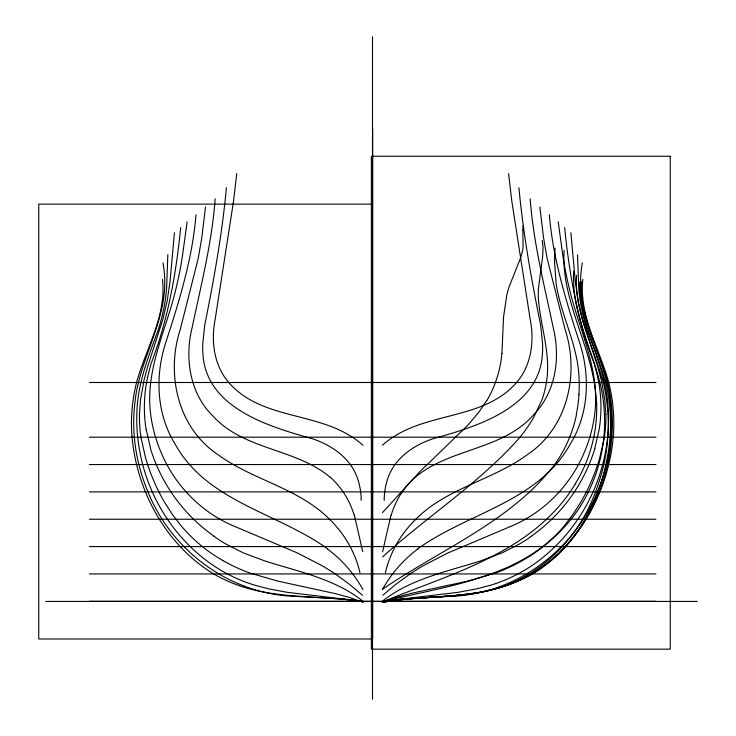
<?xml version="1.0" encoding="UTF-8"?>
<svg xmlns="http://www.w3.org/2000/svg" width="736" height="736" viewBox="0 0 736 736"><rect width="100%" height="100%" fill="white"/><g stroke="black" fill="none" stroke-linecap="round" stroke-linejoin="round"><path stroke-width="1.1" d="M579.729 282.072C579.039 316.747 596.252 348.192 605.084 380.871M162.5 279.404C166.492 315.946 146.308 347.696 136.822 381.524A167.118 167.118 0 0 0 131.689 431.949C135.047 487.066 163.447 541.687 210.367 571.89A130.778 130.778 0 0 0 226.642 580.603C269.45 600.346 317.786 594.55 363.179 601.671M522.845 229.669L523.094 246.44A35.788 35.788 0 0 1 522.312 251.905L520.352 258.538L509.018 287.049A109.241 109.241 0 0 0 506.791 295.09L503.525 317.161L501.952 353.335M167.808 254.711L166.621 288.08A177.762 177.762 0 0 1 164.91 302.275L164.091 306.976A191.866 191.866 0 0 1 158.203 330.068C148.258 356.712 137.54 383.962 136.878 412.813C136.16 431.885 138.681 451.048 144.035 469.366C155.121 507.546 179.317 541.898 212.014 564.604A154.486 154.486 0 0 0 254.831 585.212L268.658 588.855L287.436 592.351L353.749 600.245M576.555 275.338C574.264 311.503 592.554 344.568 602.048 378.368M215.17 198.775C212.005 242.328 201.13 284.795 192.179 327.4C184.46 358.055 189.722 393.558 213.146 416.263C244.223 450.312 295.927 448.353 330.234 477.342M174.45 232.705L170.034 281.419L167.192 300.794L162.72 319.81L147.724 366.362L143.943 380.503L140.512 399.777L139.472 414.432A132.222 132.222 0 0 0 141.248 438.748L145.581 457.81A195.61 195.61 0 0 0 164.8 502.67L172.767 514.979L181.746 526.562A155.425 155.425 0 0 0 223.045 560.63M226.421 187.763C222.134 233.882 213.937 279.496 204.755 324.852L202.74 344.025A95.892 95.892 0 0 0 202.906 353.722C205.878 408.241 269.643 426.852 312.239 438.693C331.458 445.032 350.318 457.921 357.291 477.701A67.28 67.28 0 0 1 361.155 500.342M205.491 207.018L201.774 237.967L198.214 258.437L180.412 328.955C165.72 373.419 177.367 427.496 217.718 454.462C252.586 480.185 298.54 487.931 329.581 519.312C344.494 533.775 355.341 552.478 359.959 572.774M236.734 173.576L233.496 201.416L215.197 319.166C210.708 341.292 213.992 366.261 229.641 383.474C260.056 417.56 311.484 412.638 348.763 434.985A93.555 93.555 0 0 1 362.968 445.206M195.997 214.774C192.446 258.336 179.538 300.27 166.069 341.605C154.919 375.13 156.207 413.568 175.122 444.084C206.834 501.786 277.904 512.928 327.557 548.808M187.137 221.84L182.592 254.923A359.656 359.656 0 0 1 176.208 287.684C167.412 326.158 148.12 363.418 149.767 403.76C150.503 420.458 154.496 436.954 161.028 452.318C174.966 485.788 202.17 513.378 235.916 526.939L297.399 552.957L322.138 565.736A231.38 231.38 0 0 1 336.251 574.632L349.71 584.494L362.489 595.249M180.688 227.654C176.106 273.875 167.974 319.774 151.184 363.299L147.586 377.209M576.362 414.193L577.263 409.29A152.315 152.315 0 0 0 578.974 394.422M606.427 462.732L603.235 475.557A209.576 209.576 0 0 1 596.905 494.353M385.388 572.774C390.006 552.478 400.853 533.775 415.757 519.312C446.807 487.931 492.761 480.185 527.62 454.462C567.98 427.496 579.628 373.419 564.935 328.955L547.133 258.437L543.573 237.967L539.856 207.018M382.6 551.752L391.018 515.007M594.762 448.362L599.104 429.677A139.178 139.178 0 0 0 597.696 377.228M596.905 494.353C588.552 515.89 576.242 536.102 559.645 552.285M486.662 400.66L478.823 412.169L468.087 424.976L420.035 471.472L382.472 512.633M551.89 468.078C507.904 522.873 439.006 550.464 382.702 589.159M557.262 554.576C536.664 574.144 510.011 586.666 482.218 591.919M382.858 595.249L395.637 584.494L409.096 574.632A231.38 231.38 0 0 1 423.209 565.736L447.939 552.957L509.432 526.939C543.177 513.378 570.372 485.788 584.31 452.318C590.852 436.954 594.844 420.458 595.571 403.76C597.218 363.418 577.935 326.158 569.14 287.684A359.656 359.656 0 0 1 562.755 254.923L558.21 221.84M415.113 477.342C450.055 447.93 503.093 450.138 533.931 414.432C556.057 391.699 560.584 357.245 553.168 327.4C544.217 284.795 533.342 242.328 530.178 198.775M382.554 556.959C426.972 516.608 478.648 483.635 518.788 438.638A161.975 161.975 0 0 0 524.759 431.038L528.476 425.758A140.088 140.088 0 0 0 533.6 417.551L541.862 400.071A89.479 89.479 0 0 0 546.011 384.523C551.788 355.433 540.353 326.986 538.375 298.218A92.221 92.221 0 0 1 538.43 288.567L542.644 256.588L543.012 248.575A44.399 44.399 0 0 0 542.156 240.47M382.637 601.008C410.513 579.002 446.697 571.614 479.734 561.218L502.2 552.819L519.294 544.125A157.771 157.771 0 0 0 531.383 536.323M417.79 548.808C467.443 512.928 538.513 501.786 570.225 444.084C589.14 413.568 590.428 375.13 579.269 341.605C565.809 300.27 552.902 258.336 549.35 214.774M513.434 582.986C559.618 565.57 591.229 521.815 604.753 475.649C611.846 451.214 614.192 425.316 610.843 400.062C606.381 362.517 583.832 329.47 581.385 291.566A97.778 97.778 0 0 1 581.265 281.474M382.14 602.002C444.875 576.012 518.273 556.904 562.994 501.538A160.89 160.89 0 0 0 575.294 483.929M382.214 602.287L396.06 597.457L410.21 593.584L467.553 581.109L495.724 572.939A174.248 174.248 0 0 0 513.7 565.266L522.321 560.666A155.425 155.425 0 0 0 563.629 526.59L572.58 514.979L580.529 502.651A195.61 195.61 0 0 0 599.73 457.801L604.109 438.748A132.222 132.222 0 0 0 605.884 414.432M491.942 589.628C541.08 577.217 579.701 536.995 596.252 489.882A200.854 200.854 0 0 0 600.456 477.195A181.341 181.341 0 0 0 602.26 378.304M387.541 600.438C444.608 586.666 509.275 578.652 554.42 536.949C572.028 521.125 585.672 501.014 594.081 478.897C602.545 456.78 606.041 432.768 604.09 409.161C601.551 365.774 575.552 327.649 573.74 284.151A135.856 135.856 0 0 1 573.611 271.244M487.729 590.769L490.949 590.005M484.509 591.459C450.929 598.11 416.337 596.27 382.665 602.287M382.37 601.763L386.924 600.926M478.943 592.544C447.102 598.092 414.469 596.62 382.628 602.204M382.564 601.57L403.061 598.994L450.938 596.316C515.807 594.219 574.954 550.059 598.156 489.974C609.39 462.475 614.054 432.161 610.402 402.61C606.289 359.214 578.018 320.933 580.75 276.524A98.826 98.826 0 0 1 582.351 262.89M382.49 602.195C427.653 594.522 475.99 599.95 518.705 580.603A130.778 130.778 0 0 0 534.971 571.89C581.863 541.678 610.356 487.066 613.612 431.94A167.118 167.118 0 0 0 608.488 381.533C599.086 347.677 578.827 315.946 582.838 279.404M382.168 601.671C417.192 595.709 453.284 598.929 487.996 590.686A171.23 171.23 0 0 0 513.443 583.013M391.598 600.245L457.912 592.351L476.689 588.855L490.516 585.23A154.486 154.486 0 0 0 533.342 564.622C566.021 541.88 590.226 507.555 601.303 469.366C607.108 449.53 609.592 428.683 608.212 408.048C606.758 380.862 596.408 355.304 587.135 330.068A191.866 191.866 0 0 1 581.247 306.976L580.428 302.275A177.762 177.762 0 0 1 578.726 288.08L577.539 254.711M372.674 204.139L38.75 204.139L38.75 638.995L372.674 638.995L372.674 129.177M89.406 382.499L655.942 382.499M89.406 437.193L655.942 437.193M89.406 464.545L655.942 464.545M89.406 491.887L655.942 491.887M89.406 519.239L655.942 519.239M89.406 546.59L655.942 546.59M89.406 573.933L655.942 573.933M89.406 601.284L655.942 601.284M45.733 601.441L697.25 601.441M362.774 601.57L342.286 598.994L294.4 596.316C229.54 594.219 170.393 550.059 147.191 489.974C135.948 462.475 131.284 432.161 134.936 402.61C139.049 359.214 167.33 320.933 164.597 276.524A98.826 98.826 0 0 0 162.996 262.89M358.414 600.926L362.977 601.763M363.133 602.287L349.287 597.457L335.128 593.584L277.794 581.109L249.624 572.939A174.248 174.248 0 0 1 231.647 565.266L223.026 560.666M362.71 601.008C334.834 579.002 298.641 571.614 265.604 561.218L243.147 552.819L226.053 544.125A157.771 157.771 0 0 1 213.964 536.323M354.329 515.007L362.738 551.752M150.586 448.362L146.234 429.677M597.761 377.209L594.154 363.299C577.364 319.774 569.241 273.875 564.659 227.654M508.604 173.576L511.851 201.416L530.15 319.166C534.64 341.292 531.355 366.261 515.706 383.474C485.291 417.56 433.854 412.638 396.575 434.985A93.555 93.555 0 0 0 382.38 445.206M518.926 187.763C523.213 233.882 531.401 279.496 540.592 324.852L542.607 344.025A95.892 95.892 0 0 1 542.441 353.722C539.47 408.241 475.704 426.852 433.108 438.693C413.89 445.032 395.03 457.921 388.056 477.701A67.28 67.28 0 0 0 384.192 500.342M570.888 232.705L575.313 281.419L578.146 300.794L582.618 319.81L597.623 366.362L601.404 380.503L604.836 399.777L605.875 414.432M596.307 401.957C594.734 358.469 571.679 319.755 565.312 277.205A130.925 130.925 0 0 1 564.107 250.424M372.517 36.8L372.517 699.2M330.354 477.213A83.15 83.15 0 0 1 354.108 515.071M391.239 515.071A83.15 83.15 0 0 1 414.994 477.213M327.456 548.936A128.57 128.57 0 0 1 362.977 589.628M382.37 589.628A128.57 128.57 0 0 1 417.882 548.936M146.17 429.686A139.178 139.178 0 0 1 147.651 377.228M214.056 536.185A166.998 166.998 0 0 1 150.411 448.417M594.927 448.417A166.998 166.998 0 0 1 531.282 536.185M605.286 380.816A176.723 176.723 0 0 1 606.206 462.686M596.592 401.948A143.925 143.925 0 0 1 575.212 483.883M555.119 248.216A166.382 166.382 0 0 0 554.604 263.065L556.085 282.964A139.766 139.766 0 0 0 557.833 292.762C562.957 316.278 573.215 338.422 577.364 362.186A135.212 135.212 0 0 1 578.919 394.413M576.546 414.23A131.054 131.054 0 0 1 552 468.16M522.854 229.669A32.678 32.678 0 0 1 523.222 225.602M501.897 353.326A111.127 111.127 0 0 1 486.754 400.706M670.248 156.244L371.358 156.244L371.358 649.152L670.248 649.152L670.248 156.244"/></g></svg>
